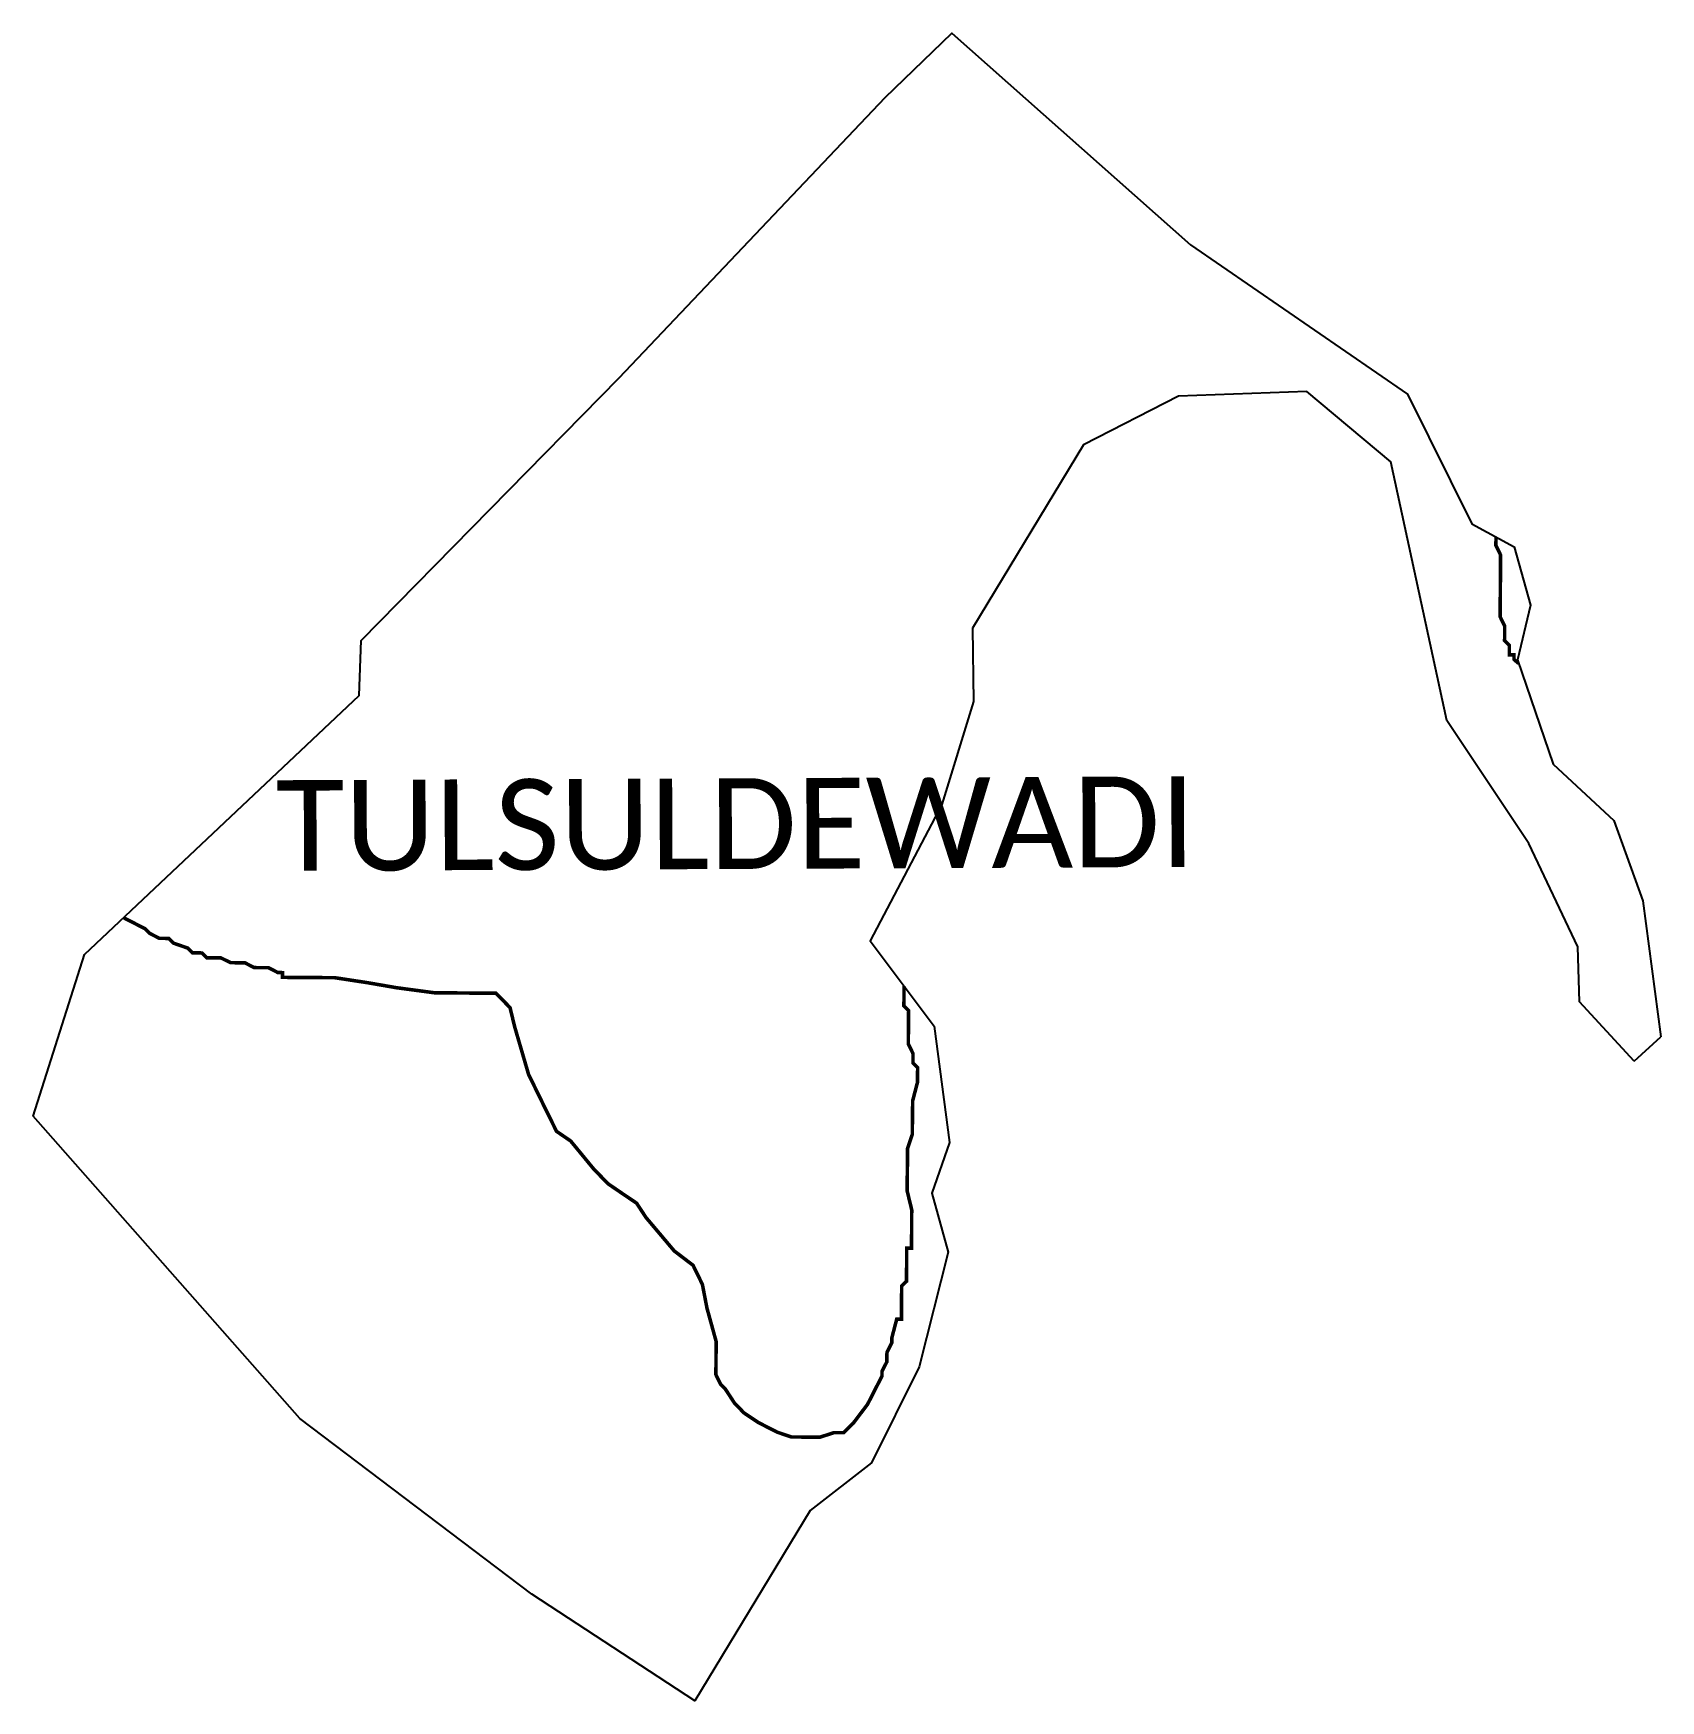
# Model space of a CAD drawing. Header units: metres. Extents: x 322978 to 324360, y 1835975 to 1837391.
import ezdxf

# ---------------------------------------------------------------- set-up
doc = ezdxf.new("R2010")
doc.units = ezdxf.units.M
for name, color, linetype in [('HAZARDS LINE', 1, 'Continuous'), ('village', 3, 'Continuous'), ('VILLAGE NAME', 250, 'Continuous')]:
    doc.layers.add(name, color=color, linetype=linetype)
doc.styles.get("Standard").update_dxf_attribs({"font": 'simplex.shx'})

msp = doc.modelspace()

# ---------------------------------------------------------------- linework, layer by layer
at = {"color": 3, "true_color": 0x00ff00, "flags": 128}
msp.add_lwpolyline([(324337.7, 1836518.5), (324360.1, 1836539.1)], dxfattribs=at)
at = {"layer": 'HAZARDS LINE', "lineweight": 18, "const_width": 3.02}
for points in [[(324220.2, 1836963.8), (324220.1, 1836956.5), (324224.1, 1836948.4), (324223.7, 1836896), (324227.6, 1836887.9), (324227.5, 1836875.8), (324231.5, 1836871.8), (324231.5, 1836863.7), (324235.5, 1836863.7), (324235.5, 1836859.7), (324239.4, 1836856.3)], [(323717.3, 1836582.3), (323717.3, 1836577.5), (323717.2, 1836565.4), (323721.2, 1836561.3), (323721.1, 1836549.2), (323721.1, 1836545.2), (323721, 1836541.2), (323721, 1836537.1), (323721, 1836533.1), (323724.9, 1836525), (323724.9, 1836521), (323724.9, 1836517), (323728.9, 1836512.9), (323728.8, 1836508.9), (323728.8, 1836504.8), (323728.8, 1836500.8), (323724.6, 1836484.7), (323724.6, 1836480.7), (323724.5, 1836472.6), (323724.4, 1836464.5), (323724.4, 1836460.5), (323724.4, 1836456.5), (323720.3, 1836444.4), (323720.2, 1836436.4), (323720.2, 1836432.3), (323720.1, 1836424.3), (323720, 1836416.2), (323720, 1836412.2), (323720, 1836408.1), (323723.9, 1836392), (323723.8, 1836388), (323723.8, 1836383.9), (323723.8, 1836379.9), (323723.8, 1836375.9), (323723.6, 1836359.7), (323719.6, 1836359.8), (323719.5, 1836343.6), (323719.4, 1836335.6), (323719.4, 1836331.5), (323715.3, 1836327.5), (323715.3, 1836323.5), (323715.2, 1836319.5), (323715.2, 1836315.4), (323715.2, 1836307.4), (323715.1, 1836303.4), (323715.1, 1836299.3), (323711.1, 1836299.4), (323706.9, 1836283.3), (323706.9, 1836279.2), (323702.8, 1836271.2), (323702.7, 1836263.1), (323698.6, 1836255.1), (323698.6, 1836251.1), (323686.3, 1836227), (323674.1, 1836210.9), (323666, 1836203), (323657.9, 1836203), (323645.8, 1836199.1), (323621.6, 1836199.3), (323609.5, 1836203.4), (323593.5, 1836211.6), (323581.4, 1836219.7), (323573.4, 1836227.9), (323565.5, 1836240), (323561.5, 1836244.1), (323557.5, 1836252.2), (323557.5, 1836256.2), (323557.6, 1836268.3), (323557.7, 1836280.4), (323549.9, 1836308.7), (323546, 1836328.9), (323538.1, 1836345.1), (323522.1, 1836357.3), (323498.1, 1836385.7), (323490.1, 1836397.9), (323478.1, 1836406), (323466.1, 1836414.2), (323454.1, 1836426.4), (323434.1, 1836450.7), (323422.1, 1836458.9), (323414.1, 1836475.1), (323406.2, 1836491.2), (323398.3, 1836507.4), (323386.5, 1836547.8), (323382.6, 1836564), (323374.6, 1836572.1), (323370.6, 1836576.2), (323362.5, 1836576.2), (323342.4, 1836576.4), (323318.2, 1836576.6), (323286, 1836580.9), (323261.8, 1836585.1), (323233.6, 1836589.4), (323229.6, 1836589.4), (323225.6, 1836589.4), (323221.6, 1836589.5), (323217.5, 1836589.5), (323213.5, 1836589.5), (323209.5, 1836589.5), (323205.4, 1836589.6), (323201.4, 1836589.6), (323197.4, 1836589.6), (323189.3, 1836589.7), (323189.3, 1836593.7), (323185.3, 1836593.8), (323177.3, 1836597.9), (323173.3, 1836597.9), (323169.2, 1836597.9), (323165.2, 1836598), (323157.2, 1836602.1), (323153.1, 1836602.1), (323149.1, 1836602.1), (323145.1, 1836602.2), (323137, 1836606.2), (323129, 1836606.3), (323124.9, 1836606.3), (323120.9, 1836610.4), (323112.9, 1836610.5), (323108.9, 1836614.5), (323096.8, 1836618.7), (323092.8, 1836622.7), (323088.8, 1836622.8), (323084.8, 1836622.8), (323076.7, 1836626.9), (323072.7, 1836630.9), (323064.7, 1836635), (323056.7, 1836639.1), (323054.4, 1836640.3)]]:
    msp.add_lwpolyline(points, dxfattribs=at)
at = {"layer": 'village', "color": 3, "true_color": 0x00ff00}
msp.add_polyline3d([(324337.7, 1836518.5, 0), (324291.2, 1836568.8, 0), (324289.7, 1836615.5, 0), (324248.1, 1836703.3, 0), (324178.4, 1836807.8, 0), (324130.8, 1837027.6, 0), (324059.6, 1837087.3, 0), (323950.4, 1837083.4, 0), (323869.7, 1837042, 0), (323775.5, 1836886.3, 0), (323776.2, 1836824.1, 0), (323749.5, 1836736.6, 0), (323688.4, 1836620.6, 0), (323743, 1836548.3, 0), (323756, 1836449.5, 0), (323741, 1836406.5, 0), (323754.7, 1836356.4, 0), (323730.1, 1836258.8, 0), (323689.8, 1836177.3, 0), (323637.6, 1836136.8, 0), (323539.7, 1835975.3, 0), (323401.2, 1836065.7, 0), (323203.9, 1836215.1, 0), (322977.6, 1836471.7, 0), (323021.1, 1836609, 0), (323254.5, 1836829.2, 0), (323256.2, 1836875.7, 0), (323475.2, 1837098.8, 0), (323701.3, 1837337, 0), (323757.8, 1837391.5, 0), (323960.8, 1837211.9, 0), (324144.9, 1837084.9, 0), (324199.6, 1836974.9, 0), (324235.6, 1836955.4, 0), (324249.6, 1836905.9, 0), (324238.4, 1836859.3, 0), (324268.8, 1836770.8, 0), (324320.4, 1836722.9, 0), (324345, 1836654.7, 0), (324360.1, 1836539.1, 0)], dxfattribs=at)
msp.add_polyline3d([(324337.7, 1836518.5, 0), (324291.2, 1836568.8, 0), (324289.7, 1836615.5, 0), (324248.1, 1836703.3, 0), (324178.4, 1836807.8, 0), (324130.8, 1837027.6, 0), (324059.6, 1837087.3, 0), (323950.4, 1837083.4, 0), (323869.7, 1837042, 0), (323775.5, 1836886.3, 0), (323776.2, 1836824.1, 0), (323749.5, 1836736.6, 0), (323688.4, 1836620.6, 0), (323743, 1836548.3, 0), (323756, 1836449.5, 0), (323741, 1836406.5, 0), (323754.7, 1836356.4, 0), (323730.1, 1836258.8, 0), (323689.8, 1836177.3, 0), (323637.6, 1836136.8, 0), (323539.7, 1835975.3, 0), (323401.2, 1836065.7, 0), (323203.9, 1836215.1, 0), (322977.6, 1836471.7, 0), (323021.1, 1836609, 0), (323254.5, 1836829.2, 0), (323256.2, 1836875.7, 0), (323475.2, 1837098.8, 0), (323701.3, 1837337, 0), (323757.8, 1837391.5, 0), (323960.8, 1837211.9, 0), (324144.9, 1837084.9, 0), (324199.6, 1836974.9, 0), (324235.6, 1836955.4, 0), (324249.6, 1836905.9, 0), (324238.4, 1836859.3, 0), (324268.8, 1836770.8, 0), (324320.4, 1836722.9, 0), (324345, 1836654.7, 0), (324360.1, 1836539.1, 0)], dxfattribs=at)

# ---------------------------------------------------------------- texts
at = {"layer": 'VILLAGE NAME', "insert": (323183.4, 1836757.1), "char_height": 77.016, "attachment_point": 1, "rotation": 0.2435}
msp.add_mtext_dynamic_manual_height_columns('{\\fCalibri|b0|i0|c0|p34;TULSULDEWADI}', width=707.379, gutter_width=385.1, heights=[0], dxfattribs=at)

doc.saveas('drawing.dxf')
